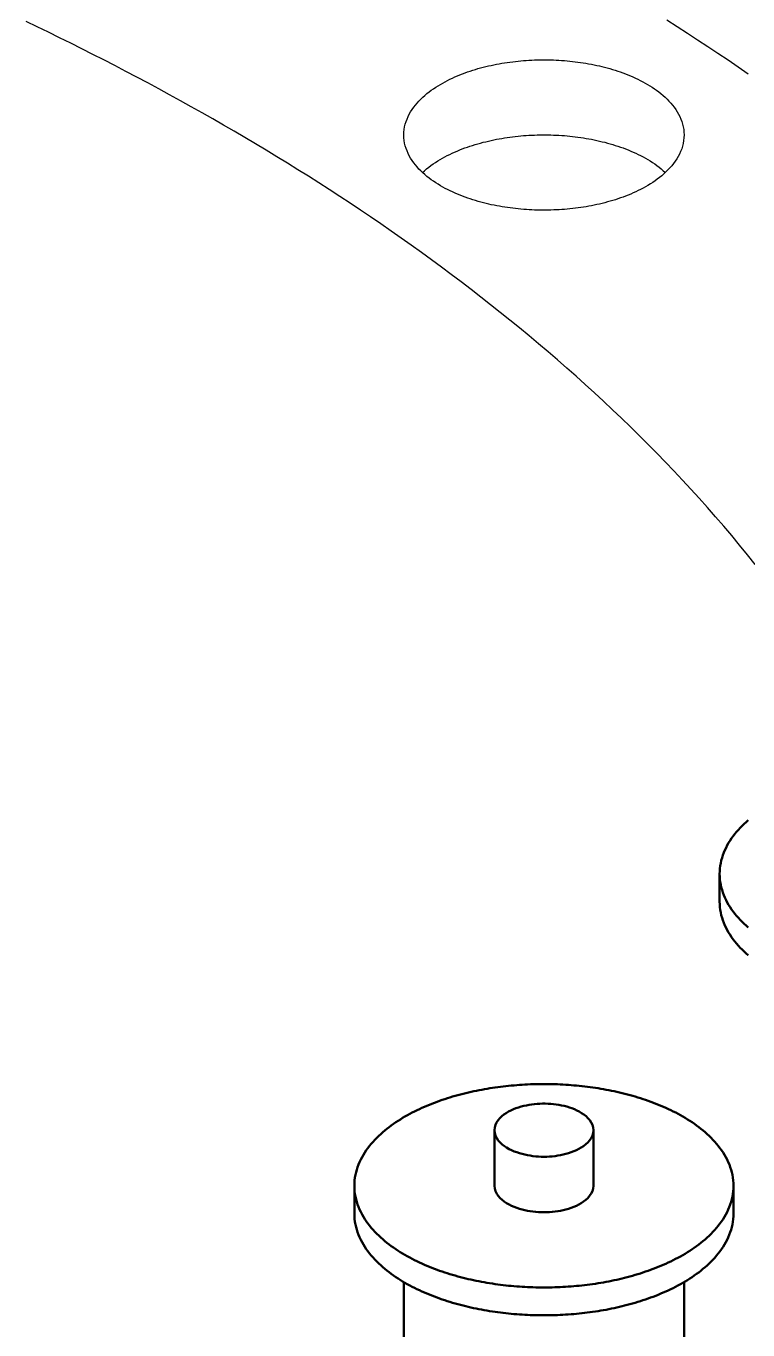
# Model space of a CAD drawing. Header units: millimetres. Extents: x 0 to 841, y 0 to 594.
# Drawn here: x 418.6 to 450.6, y 316.6 to 374.3 of the extents above; entities that cross this region are included whole.
import ezdxf

# ---------------------------------------------------------------- set-up
doc = ezdxf.new("R2010")
doc.units = ezdxf.units.MM
doc.layers.add('FINA', color=7, linetype='CONTINUOUS', lineweight=25)
doc.layers.add('VIS', color=7, linetype='CONTINUOUS', lineweight=50)

msp = doc.modelspace()

# ---------------------------------------------------------------- linework, layer by layer
at = {"layer": 'FINA'}
for points in [[(450.576, 372.221), (450.132, 372.526), (449.686, 372.829), (449.239, 373.129), (448.791, 373.428), (448.341, 373.724), (447.89, 374.018), (447.438, 374.311), (446.984, 374.601)], [(450.887, 350.513), (450.544, 350.941), (450.197, 351.366), (449.847, 351.787), (449.493, 352.205), (449.135, 352.62), (448.773, 353.032), (448.408, 353.441), (448.039, 353.847), (447.667, 354.249), (447.292, 354.649), (446.913, 355.045), (446.532, 355.438), (446.147, 355.829), (445.759, 356.216), (445.368, 356.6), (444.974, 356.981), (444.577, 357.359), (444.178, 357.734), (443.775, 358.107), (443.37, 358.476), (442.962, 358.842), (442.552, 359.206), (442.139, 359.566), (441.724, 359.924), (441.306, 360.279), (440.886, 360.631), (440.463, 360.98), (440.039, 361.326), (439.612, 361.67), (439.182, 362.011), (438.751, 362.349), (438.317, 362.684), (437.882, 363.017), (437.444, 363.347), (437.004, 363.674), (436.563, 363.999), (436.119, 364.321), (435.674, 364.64), (435.226, 364.957), (434.777, 365.271), (434.327, 365.583), (433.874, 365.892), (433.42, 366.198), (432.963, 366.502), (432.506, 366.804), (432.047, 367.103), (431.586, 367.4), (431.123, 367.694), (430.659, 367.986), (430.194, 368.275), (429.727, 368.562), (429.258, 368.847), (428.789, 369.129), (428.317, 369.409), (427.845, 369.687), (427.371, 369.962), (426.895, 370.235), (426.419, 370.506), (425.941, 370.774), (425.462, 371.041), (424.982, 371.305), (424.5, 371.566), (424.017, 371.826), (423.533, 372.083), (423.048, 372.339), (422.562, 372.592), (422.075, 372.843), (421.587, 373.091), (421.097, 373.338), (420.607, 373.583), (420.115, 373.825), (419.622, 374.066), (419.129, 374.304), (418.634, 374.54)], [(450.887, 350.513), (450.544, 350.941), (450.197, 351.366), (449.847, 351.787), (449.493, 352.205), (449.135, 352.62), (448.773, 353.032), (448.408, 353.441), (448.039, 353.847), (447.667, 354.249), (447.292, 354.649), (446.913, 355.045), (446.532, 355.438), (446.147, 355.829), (445.759, 356.216), (445.368, 356.6), (444.974, 356.981), (444.577, 357.359), (444.178, 357.734), (443.775, 358.107), (443.37, 358.476), (442.962, 358.842), (442.552, 359.206), (442.139, 359.566), (441.724, 359.924), (441.306, 360.279), (440.886, 360.631), (440.463, 360.98), (440.039, 361.326), (439.612, 361.67), (439.182, 362.011), (438.751, 362.349), (438.317, 362.684), (437.882, 363.017), (437.444, 363.347), (437.004, 363.674), (436.563, 363.999), (436.119, 364.321), (435.674, 364.64), (435.226, 364.957), (434.777, 365.271), (434.327, 365.583), (433.874, 365.892), (433.42, 366.198), (432.963, 366.502), (432.506, 366.804), (432.047, 367.103), (431.586, 367.4), (431.123, 367.694), (430.659, 367.986), (430.194, 368.275), (429.727, 368.562), (429.258, 368.847), (428.789, 369.129), (428.317, 369.409), (427.845, 369.687), (427.371, 369.962), (426.895, 370.235), (426.419, 370.506), (425.941, 370.774), (425.462, 371.041), (424.982, 371.305), (424.5, 371.566), (424.017, 371.826), (423.533, 372.083), (423.048, 372.339), (422.562, 372.592), (422.075, 372.843), (421.587, 373.091), (421.097, 373.338), (420.607, 373.583), (420.115, 373.825), (419.622, 374.066), (419.129, 374.304), (418.634, 374.54)], [(435.343, 369.522), (435.347, 369.642), (435.359, 369.762), (435.379, 369.881), (435.407, 369.998), (435.442, 370.113), (435.484, 370.226), (435.532, 370.337), (435.586, 370.444), (435.646, 370.549), (435.711, 370.651), (435.78, 370.749), (435.854, 370.844), (435.931, 370.937), (436.012, 371.026), (436.097, 371.112), (436.184, 371.195), (436.274, 371.275), (436.366, 371.353), (436.461, 371.428), (436.557, 371.5), (436.656, 371.569), (436.756, 371.636), (436.857, 371.701), (436.96, 371.763), (437.065, 371.823), (437.171, 371.881), (437.278, 371.937), (437.385, 371.99), (437.494, 372.042), (437.604, 372.092), (437.715, 372.139), (437.826, 372.185), (437.938, 372.229), (438.051, 372.272), (438.165, 372.312), (438.279, 372.351), (438.394, 372.388), (438.509, 372.424), (438.624, 372.458), (438.74, 372.49), (438.857, 372.521), (438.974, 372.55), (439.091, 372.578), (439.209, 372.605), (439.326, 372.63), (439.445, 372.653), (439.563, 372.675), (439.682, 372.696), (439.801, 372.715), (439.92, 372.733), (440.039, 372.75), (440.159, 372.765), (440.279, 372.78), (440.398, 372.792), (440.518, 372.804), (440.638, 372.814), (440.759, 372.823), (440.879, 372.83), (440.999, 372.837), (441.12, 372.842), (441.24, 372.845), (441.361, 372.848), (441.481, 372.849), (441.602, 372.849), (441.722, 372.848), (441.843, 372.845), (441.963, 372.842), (442.083, 372.837), (442.204, 372.83), (442.324, 372.823), (442.444, 372.814), (442.564, 372.804), (442.684, 372.792), (442.804, 372.78), (442.924, 372.765), (443.043, 372.75), (443.163, 372.733), (443.282, 372.715), (443.401, 372.696), (443.519, 372.675), (443.638, 372.653), (443.756, 372.63), (443.874, 372.605), (443.992, 372.578), (444.109, 372.55), (444.226, 372.521), (444.342, 372.49), (444.458, 372.458), (444.574, 372.424), (444.689, 372.388), (444.804, 372.351), (444.918, 372.312), (445.031, 372.272), (445.144, 372.229), (445.256, 372.185), (445.368, 372.139), (445.478, 372.092), (445.588, 372.042), (445.697, 371.99), (445.805, 371.937), (445.912, 371.881), (446.018, 371.823), (446.122, 371.763), (446.225, 371.701), (446.327, 371.636), (446.427, 371.569), (446.526, 371.5), (446.622, 371.428), (446.717, 371.353), (446.809, 371.275), (446.899, 371.195), (446.986, 371.112), (447.07, 371.026), (447.151, 370.937), (447.229, 370.844), (447.302, 370.749), (447.372, 370.651), (447.437, 370.549), (447.496, 370.444), (447.551, 370.337), (447.599, 370.226), (447.641, 370.113), (447.676, 369.998), (447.703, 369.881), (447.723, 369.762), (447.735, 369.642), (447.74, 369.522)], [(445.924, 367.168), (445.817, 367.112), (445.709, 367.058), (445.6, 367.007), (445.491, 366.957), (445.38, 366.909), (445.268, 366.863), (445.156, 366.818), (445.043, 366.776), (444.93, 366.735), (444.816, 366.696), (444.701, 366.659), (444.586, 366.623), (444.47, 366.589), (444.354, 366.556), (444.237, 366.525), (444.12, 366.495), (444.003, 366.467), (443.885, 366.441), (443.767, 366.416), (443.649, 366.392), (443.53, 366.37), (443.411, 366.349), (443.292, 366.329), (443.173, 366.311), (443.054, 366.294), (442.934, 366.279), (442.814, 366.265), (442.694, 366.252), (442.574, 366.24), (442.454, 366.23), (442.334, 366.221), (442.213, 366.213), (442.093, 366.207), (441.972, 366.202), (441.852, 366.198), (441.731, 366.195), (441.61, 366.194), (441.49, 366.194), (441.369, 366.195), (441.248, 366.197), (441.128, 366.201), (441.007, 366.206), (440.887, 366.212), (440.766, 366.22), (440.646, 366.229), (440.526, 366.239), (440.406, 366.25), (440.286, 366.263), (440.166, 366.277), (440.046, 366.292), (439.927, 366.309), (439.807, 366.327), (439.688, 366.346), (439.569, 366.367), (439.451, 366.389), (439.333, 366.412), (439.214, 366.437), (439.097, 366.463), (438.979, 366.491), (438.862, 366.521), (438.746, 366.551), (438.629, 366.584), (438.514, 366.618), (438.398, 366.653), (438.284, 366.69), (438.169, 366.729), (438.056, 366.77), (437.943, 366.812), (437.83, 366.856), (437.719, 366.902), (437.608, 366.95), (437.498, 366.999), (437.389, 367.051), (437.281, 367.104), (437.174, 367.16), (437.068, 367.218), (436.963, 367.278), (436.86, 367.34), (436.758, 367.405), (436.658, 367.472), (436.559, 367.542), (436.463, 367.614), (436.368, 367.689), (436.275, 367.766), (436.185, 367.846), (436.098, 367.93), (436.014, 368.016), (435.933, 368.105), (435.855, 368.197), (435.781, 368.293), (435.711, 368.391), (435.646, 368.493), (435.587, 368.598), (435.532, 368.706), (435.484, 368.816), (435.442, 368.929), (435.407, 369.045), (435.379, 369.162), (435.359, 369.281), (435.347, 369.401), (435.343, 369.522)], [(436.17, 367.86), (436.26, 367.941), (436.352, 368.02), (436.447, 368.095), (436.543, 368.168), (436.642, 368.238), (436.742, 368.305), (436.844, 368.371), (436.947, 368.433), (437.052, 368.494), (437.158, 368.552), (437.265, 368.608), (437.373, 368.662), (437.482, 368.714), (437.592, 368.764), (437.703, 368.813), (437.815, 368.859), (437.927, 368.903), (438.041, 368.946), (438.154, 368.987), (438.269, 369.026), (438.384, 369.063), (438.499, 369.099), (438.615, 369.133), (438.732, 369.166), (438.848, 369.197), (438.966, 369.226), (439.083, 369.254), (439.201, 369.281), (439.319, 369.306), (439.438, 369.33), (439.557, 369.352), (439.676, 369.373), (439.795, 369.393), (439.915, 369.411), (440.034, 369.427), (440.154, 369.443), (440.274, 369.457), (440.395, 369.47), (440.515, 369.481), (440.635, 369.492), (440.756, 369.5), (440.877, 369.508), (440.997, 369.514), (441.118, 369.52), (441.239, 369.523), (441.36, 369.526), (441.481, 369.527), (441.602, 369.527), (441.723, 369.526), (441.844, 369.523), (441.964, 369.52), (442.085, 369.514), (442.206, 369.508), (442.327, 369.5), (442.447, 369.492), (442.568, 369.481), (442.688, 369.47), (442.808, 369.457), (442.928, 369.443), (443.048, 369.427), (443.168, 369.411), (443.287, 369.393), (443.407, 369.373), (443.526, 369.352), (443.645, 369.33), (443.763, 369.306), (443.881, 369.281), (443.999, 369.254), (444.117, 369.226), (444.234, 369.197), (444.351, 369.166), (444.467, 369.133), (444.583, 369.099), (444.699, 369.063), (444.814, 369.026), (444.928, 368.987), (445.042, 368.946), (445.155, 368.903), (445.268, 368.859), (445.379, 368.813), (445.49, 368.764), (445.6, 368.714), (445.709, 368.662), (445.818, 368.608), (445.925, 368.552), (446.031, 368.494), (446.135, 368.433), (446.239, 368.371), (446.34, 368.305), (446.441, 368.238), (446.539, 368.168), (446.636, 368.095), (446.73, 368.02), (446.822, 367.941), (446.912, 367.86)], [(447.74, 369.522), (447.735, 369.397), (447.722, 369.273), (447.701, 369.15), (447.671, 369.029), (447.634, 368.91), (447.589, 368.793), (447.538, 368.679), (447.48, 368.569), (447.417, 368.461), (447.348, 368.357), (447.274, 368.257), (447.196, 368.159), (447.114, 368.065), (447.029, 367.974), (446.94, 367.887), (446.848, 367.802), (446.754, 367.721), (446.657, 367.642), (446.557, 367.567), (446.456, 367.494), (446.353, 367.424), (446.248, 367.356), (446.141, 367.291), (446.033, 367.229), (445.924, 367.168)], [(450.571, 339.188), (450.481, 339.108), (450.393, 339.026), (450.307, 338.942), (450.223, 338.856), (450.142, 338.767), (450.063, 338.676), (449.986, 338.583), (449.913, 338.488), (449.843, 338.39), (449.776, 338.29), (449.712, 338.188), (449.653, 338.083), (449.597, 337.976), (449.546, 337.868), (449.499, 337.757), (449.457, 337.644), (449.42, 337.529), (449.388, 337.413), (449.362, 337.296), (449.341, 337.177), (449.326, 337.058), (449.317, 336.938), (449.314, 336.817)], [(449.314, 336.817), (449.317, 336.697), (449.326, 336.577), (449.341, 336.458), (449.362, 336.339), (449.388, 336.222), (449.42, 336.106), (449.457, 335.991), (449.499, 335.878), (449.545, 335.767), (449.597, 335.659), (449.652, 335.552), (449.712, 335.447), (449.775, 335.345), (449.842, 335.245), (449.912, 335.147), (449.986, 335.052), (450.062, 334.959), (450.141, 334.868), (450.222, 334.779), (450.306, 334.693), (450.392, 334.609), (450.48, 334.527), (450.57, 334.447)], [(449.314, 336.817), (449.314, 335.587)], [(449.314, 335.587), (449.317, 335.467), (449.326, 335.347), (449.341, 335.227), (449.362, 335.109), (449.388, 334.991), (449.42, 334.875), (449.457, 334.761), (449.499, 334.648), (449.545, 334.537), (449.597, 334.428), (449.652, 334.321), (449.712, 334.217), (449.775, 334.115), (449.842, 334.015), (449.912, 333.917), (449.986, 333.822), (450.062, 333.728), (450.141, 333.638), (450.222, 333.549), (450.306, 333.463), (450.392, 333.379), (450.48, 333.297), (450.57, 333.217)], [(449.927, 323.01), (449.924, 323.131), (449.915, 323.251), (449.9, 323.37), (449.88, 323.489), (449.853, 323.606), (449.822, 323.722), (449.785, 323.837), (449.743, 323.95), (449.696, 324.06), (449.644, 324.169), (449.589, 324.276), (449.529, 324.381), (449.466, 324.483), (449.399, 324.583), (449.329, 324.681), (449.255, 324.776), (449.179, 324.869), (449.1, 324.96), (449.018, 325.049), (448.934, 325.135), (448.848, 325.219), (448.76, 325.301), (448.67, 325.381), (448.578, 325.459), (448.485, 325.535), (448.39, 325.609), (448.293, 325.68), (448.195, 325.75), (448.096, 325.819), (447.995, 325.885), (447.894, 325.949), (447.791, 326.012), (447.687, 326.073), (447.583, 326.133), (447.477, 326.191), (447.371, 326.247), (447.263, 326.302), (447.155, 326.355), (447.047, 326.406), (446.937, 326.457), (446.827, 326.505), (446.717, 326.553), (446.605, 326.599), (446.493, 326.644), (446.381, 326.687), (446.268, 326.729), (446.155, 326.77), (446.041, 326.809), (445.927, 326.848), (445.813, 326.885), (445.698, 326.921), (445.583, 326.955), (445.467, 326.989), (445.351, 327.021), (445.235, 327.052), (445.118, 327.082), (445.001, 327.111), (444.884, 327.139), (444.767, 327.166), (444.649, 327.192), (444.531, 327.217), (444.413, 327.24), (444.295, 327.263), (444.177, 327.284), (444.058, 327.305), (443.939, 327.325), (443.82, 327.343), (443.701, 327.361), (443.582, 327.377), (443.463, 327.393), (443.343, 327.407), (443.223, 327.421), (443.104, 327.434), (442.984, 327.445), (442.864, 327.456), (442.744, 327.466), (442.624, 327.475), (442.504, 327.483), (442.384, 327.49), (442.263, 327.496), (442.143, 327.501), (442.023, 327.505), (441.902, 327.508), (441.782, 327.511), (441.662, 327.512), (441.541, 327.512), (441.421, 327.512), (441.301, 327.511), (441.18, 327.508), (441.06, 327.505), (440.94, 327.501), (440.819, 327.496), (440.699, 327.49), (440.579, 327.483), (440.459, 327.475), (440.339, 327.466), (440.219, 327.456), (440.099, 327.445), (439.979, 327.434), (439.859, 327.421), (439.74, 327.407), (439.62, 327.393), (439.501, 327.377), (439.381, 327.361), (439.262, 327.343), (439.143, 327.325), (439.025, 327.305), (438.906, 327.284), (438.788, 327.263), (438.669, 327.24), (438.551, 327.217), (438.433, 327.192), (438.316, 327.166), (438.198, 327.139), (438.081, 327.111), (437.965, 327.082), (437.848, 327.052), (437.732, 327.021), (437.616, 326.989), (437.5, 326.955), (437.385, 326.921), (437.27, 326.885), (437.155, 326.848), (437.041, 326.809), (436.927, 326.77), (436.814, 326.729), (436.701, 326.687), (436.589, 326.644), (436.477, 326.599), (436.366, 326.553), (436.255, 326.505), (436.145, 326.457), (436.036, 326.406), (435.927, 326.355), (435.819, 326.302), (435.712, 326.247), (435.606, 326.191), (435.5, 326.133), (435.395, 326.073), (435.292, 326.012), (435.189, 325.949), (435.087, 325.885), (434.987, 325.819), (434.887, 325.75), (434.79, 325.68), (434.693, 325.609), (434.598, 325.535), (434.504, 325.459), (434.412, 325.381), (434.322, 325.301), (434.234, 325.219), (434.148, 325.135), (434.064, 325.049), (433.983, 324.96), (433.904, 324.869), (433.827, 324.776), (433.754, 324.681), (433.684, 324.583), (433.617, 324.483), (433.553, 324.381), (433.494, 324.276), (433.438, 324.169), (433.387, 324.06), (433.34, 323.95), (433.298, 323.837), (433.261, 323.722), (433.229, 323.606), (433.203, 323.489), (433.182, 323.37), (433.167, 323.251), (433.158, 323.131), (433.155, 323.01)], [(443.729, 325.471), (443.718, 325.59), (443.685, 325.706), (443.634, 325.814), (443.567, 325.914), (443.489, 326.005), (443.403, 326.088), (443.309, 326.163), (443.21, 326.231), (443.106, 326.292), (443, 326.346), (442.89, 326.396), (442.778, 326.44), (442.665, 326.479), (442.55, 326.513), (442.434, 326.543), (442.317, 326.569), (442.199, 326.591), (442.08, 326.609), (441.961, 326.624), (441.841, 326.634), (441.721, 326.641), (441.601, 326.645), (441.481, 326.645), (441.361, 326.641), (441.241, 326.634), (441.122, 326.624), (441.003, 326.609), (440.884, 326.591), (440.766, 326.569), (440.649, 326.543), (440.533, 326.513), (440.418, 326.479), (440.304, 326.44), (440.193, 326.396), (440.083, 326.346), (439.976, 326.292), (439.873, 326.231), (439.774, 326.163), (439.68, 326.088), (439.593, 326.005), (439.515, 325.914), (439.449, 325.814), (439.398, 325.706), (439.365, 325.59), (439.354, 325.471)], [(439.354, 325.471), (439.366, 325.349), (439.4, 325.231), (439.453, 325.121), (439.522, 325.019), (439.603, 324.926), (439.693, 324.843), (439.79, 324.767), (439.892, 324.699), (439.999, 324.638), (440.109, 324.583), (440.221, 324.534), (440.336, 324.491), (440.453, 324.452), (440.571, 324.418), (440.69, 324.389), (440.811, 324.364), (440.932, 324.343), (441.053, 324.326), (441.176, 324.313), (441.298, 324.304), (441.421, 324.298), (441.544, 324.296), (441.667, 324.298), (441.789, 324.304), (441.912, 324.313), (442.034, 324.327), (442.156, 324.344), (442.277, 324.365), (442.397, 324.39), (442.516, 324.42), (442.634, 324.454), (442.751, 324.492), (442.866, 324.536), (442.978, 324.585), (443.088, 324.64)], [(439.354, 325.471), (439.354, 323.01)], [(443.088, 324.64), (443.194, 324.702), (443.296, 324.769), (443.392, 324.845), (443.481, 324.928), (443.562, 325.021), (443.63, 325.122), (443.683, 325.232), (443.717, 325.349), (443.729, 325.471)], [(443.729, 325.471), (443.729, 323.01)], [(433.155, 323.01), (433.158, 322.89), (433.167, 322.77), (433.182, 322.65), (433.203, 322.532), (433.229, 322.415), (433.261, 322.298), (433.298, 322.184), (433.34, 322.071), (433.387, 321.96), (433.438, 321.851), (433.494, 321.745), (433.553, 321.64), (433.616, 321.538), (433.683, 321.438), (433.754, 321.34), (433.827, 321.245), (433.903, 321.152), (433.982, 321.061), (434.064, 320.972), (434.147, 320.886), (434.233, 320.802), (434.322, 320.72), (434.412, 320.64), (434.503, 320.562), (434.597, 320.486), (434.692, 320.413), (434.788, 320.341), (434.886, 320.271), (434.986, 320.203), (435.086, 320.136), (435.188, 320.072), (435.29, 320.009), (435.394, 319.948), (435.498, 319.888), (435.604, 319.831), (435.71, 319.774), (435.818, 319.72), (435.926, 319.666), (436.034, 319.615), (436.144, 319.565), (436.254, 319.516), (436.364, 319.468), (436.475, 319.422), (436.587, 319.378), (436.699, 319.334), (436.812, 319.292), (436.925, 319.251), (437.039, 319.212), (437.153, 319.174), (437.267, 319.136), (437.382, 319.101), (437.498, 319.066), (437.613, 319.032), (437.729, 319), (437.845, 318.969), (437.962, 318.939), (438.079, 318.91), (438.196, 318.882), (438.313, 318.855), (438.43, 318.829), (438.548, 318.804), (438.666, 318.781), (438.784, 318.758), (438.903, 318.737), (439.021, 318.716), (439.14, 318.696), (439.259, 318.678), (439.378, 318.66), (439.497, 318.644), (439.617, 318.628), (439.736, 318.613), (439.856, 318.6), (439.975, 318.587), (440.095, 318.575), (440.215, 318.565), (440.335, 318.555), (440.455, 318.546), (440.575, 318.538), (440.695, 318.531), (440.815, 318.525), (440.935, 318.52), (441.056, 318.515), (441.176, 318.512), (441.296, 318.51), (441.417, 318.508), (441.537, 318.508), (441.657, 318.508), (441.778, 318.51), (441.898, 318.512), (442.018, 318.515), (442.139, 318.519), (442.259, 318.524), (442.379, 318.53), (442.499, 318.537), (442.619, 318.545), (442.739, 318.554), (442.859, 318.564), (442.979, 318.575), (443.099, 318.586), (443.218, 318.599), (443.338, 318.612), (443.457, 318.627), (443.577, 318.643), (443.696, 318.659), (443.815, 318.677), (443.934, 318.695), (444.053, 318.715), (444.171, 318.735), (444.29, 318.757), (444.408, 318.779), (444.526, 318.803), (444.644, 318.827), (444.761, 318.853), (444.879, 318.88), (444.996, 318.908), (445.112, 318.937), (445.229, 318.967), (445.345, 318.998), (445.461, 319.03), (445.577, 319.063), (445.692, 319.098), (445.807, 319.134), (445.921, 319.171), (446.036, 319.209), (446.149, 319.248), (446.262, 319.289), (446.375, 319.331), (446.488, 319.374), (446.599, 319.419), (446.711, 319.465), (446.821, 319.512), (446.931, 319.561), (447.041, 319.611), (447.149, 319.663), (447.257, 319.716), (447.365, 319.77), (447.471, 319.827)], [(433.155, 323.01), (433.155, 321.78)], [(439.354, 323.01), (439.366, 322.888), (439.4, 322.77), (439.453, 322.66), (439.522, 322.558), (439.603, 322.466), (439.693, 322.382), (439.79, 322.306), (439.892, 322.238), (439.999, 322.177), (440.109, 322.123), (440.221, 322.074), (440.336, 322.03), (440.453, 321.991), (440.571, 321.957), (440.69, 321.928), (440.811, 321.903), (440.932, 321.882), (441.053, 321.865), (441.176, 321.852), (441.298, 321.843), (441.421, 321.837), (441.544, 321.836), (441.667, 321.838), (441.789, 321.843), (441.912, 321.853), (442.034, 321.866), (442.156, 321.883), (442.277, 321.904), (442.397, 321.929), (442.516, 321.959), (442.634, 321.993), (442.751, 322.032), (442.866, 322.075), (442.978, 322.125), (443.088, 322.18)], [(443.088, 322.18), (443.194, 322.241), (443.296, 322.309), (443.392, 322.384), (443.481, 322.468), (443.562, 322.56), (443.63, 322.661), (443.683, 322.771), (443.717, 322.889), (443.729, 323.01)], [(447.471, 319.827), (447.577, 319.884), (447.682, 319.944), (447.786, 320.005), (447.889, 320.068), (447.99, 320.132), (448.091, 320.199), (448.191, 320.267), (448.289, 320.337), (448.386, 320.409), (448.481, 320.483), (448.575, 320.558), (448.667, 320.636), (448.757, 320.716), (448.845, 320.798), (448.932, 320.882), (449.016, 320.969), (449.097, 321.058), (449.177, 321.148), (449.253, 321.242), (449.327, 321.337), (449.397, 321.435), (449.464, 321.535), (449.528, 321.638), (449.588, 321.742), (449.644, 321.849), (449.695, 321.958), (449.742, 322.069), (449.784, 322.182), (449.821, 322.297), (449.853, 322.413), (449.88, 322.531), (449.9, 322.65), (449.915, 322.769), (449.924, 322.89), (449.927, 323.01)], [(449.927, 323.01), (449.927, 321.78)], [(433.155, 321.78), (433.158, 321.66), (433.167, 321.54), (433.182, 321.42), (433.203, 321.302), (433.229, 321.184), (433.261, 321.068), (433.298, 320.954), (433.34, 320.841), (433.387, 320.73), (433.438, 320.621), (433.494, 320.514), (433.553, 320.41), (433.616, 320.308), (433.683, 320.208), (433.754, 320.11), (433.827, 320.014), (433.903, 319.921), (433.982, 319.83), (434.064, 319.742), (434.147, 319.656), (434.233, 319.571), (434.322, 319.489), (434.412, 319.41), (434.503, 319.332), (434.597, 319.256), (434.692, 319.182), (434.788, 319.11), (434.886, 319.04), (434.986, 318.972), (435.086, 318.906), (435.188, 318.841), (435.29, 318.779), (435.394, 318.718), (435.498, 318.658), (435.604, 318.6), (435.71, 318.544), (435.818, 318.489), (435.926, 318.436), (436.034, 318.384), (436.144, 318.334), (436.254, 318.285), (436.364, 318.238), (436.475, 318.192), (436.587, 318.147), (436.699, 318.104), (436.812, 318.062), (436.925, 318.021), (437.039, 317.981), (437.153, 317.943), (437.267, 317.906), (437.382, 317.87), (437.498, 317.836), (437.613, 317.802), (437.729, 317.77), (437.845, 317.738), (437.962, 317.708), (438.079, 317.679), (438.196, 317.651), (438.313, 317.624), (438.43, 317.599), (438.548, 317.574), (438.666, 317.55), (438.784, 317.528), (438.903, 317.506), (439.021, 317.486), (439.14, 317.466), (439.259, 317.447), (439.378, 317.43), (439.497, 317.413), (439.617, 317.398), (439.736, 317.383), (439.856, 317.369), (439.975, 317.357), (440.095, 317.345), (440.215, 317.334), (440.335, 317.324), (440.455, 317.315), (440.575, 317.307), (440.695, 317.3), (440.815, 317.294), (440.935, 317.289), (441.056, 317.285), (441.176, 317.282), (441.296, 317.279), (441.417, 317.278), (441.537, 317.277), (441.657, 317.278), (441.778, 317.279), (441.898, 317.282), (442.018, 317.285), (442.139, 317.289), (442.259, 317.294), (442.379, 317.3), (442.499, 317.307), (442.619, 317.315), (442.739, 317.324), (442.859, 317.333), (442.979, 317.344), (443.099, 317.356), (443.218, 317.368), (443.338, 317.382), (443.457, 317.397), (443.577, 317.412), (443.696, 317.429), (443.815, 317.446), (443.934, 317.465), (444.053, 317.484), (444.171, 317.505), (444.29, 317.526), (444.408, 317.549), (444.526, 317.572), (444.644, 317.597), (444.761, 317.623), (444.879, 317.649), (444.996, 317.677), (445.112, 317.706), (445.229, 317.736), (445.345, 317.767), (445.461, 317.8), (445.577, 317.833), (445.692, 317.868), (445.807, 317.903), (445.921, 317.94), (446.036, 317.979), (446.149, 318.018), (446.262, 318.059), (446.375, 318.101), (446.488, 318.144), (446.599, 318.189), (446.711, 318.235), (446.821, 318.282), (446.931, 318.331), (447.041, 318.381), (447.149, 318.432), (447.257, 318.485), (447.365, 318.54), (447.471, 318.596)], [(447.471, 318.596), (447.577, 318.654), (447.682, 318.713), (447.786, 318.775), (447.889, 318.837), (447.99, 318.902), (448.091, 318.968), (448.191, 319.036), (448.289, 319.106), (448.386, 319.178), (448.481, 319.252), (448.575, 319.328), (448.667, 319.406), (448.757, 319.486), (448.845, 319.568), (448.932, 319.652), (449.016, 319.739), (449.097, 319.827), (449.177, 319.918), (449.253, 320.011), (449.327, 320.107), (449.397, 320.205), (449.464, 320.305), (449.528, 320.407), (449.588, 320.512), (449.644, 320.619), (449.695, 320.728), (449.742, 320.839), (449.784, 320.952), (449.821, 321.067), (449.853, 321.183), (449.88, 321.301), (449.9, 321.419), (449.915, 321.539), (449.924, 321.659), (449.927, 321.78)], [(435.343, 318.747), (435.343, 296.188)], [(447.74, 318.747), (447.74, 296.188)]]:
    msp.add_lwpolyline(points, dxfattribs=at)
at = {"layer": 'VIS'}
for points in [[(450.571, 339.188), (450.481, 339.108), (450.393, 339.026), (450.307, 338.942), (450.223, 338.856), (450.142, 338.767), (450.063, 338.676), (449.986, 338.583), (449.913, 338.488), (449.843, 338.39), (449.776, 338.29), (449.712, 338.188), (449.653, 338.083), (449.597, 337.976), (449.546, 337.868), (449.499, 337.757), (449.457, 337.644), (449.42, 337.529), (449.388, 337.413), (449.362, 337.296), (449.341, 337.177), (449.326, 337.058), (449.317, 336.938), (449.314, 336.817)], [(449.314, 336.817), (449.317, 336.697), (449.326, 336.577), (449.341, 336.458), (449.362, 336.339), (449.388, 336.222), (449.42, 336.106), (449.457, 335.991), (449.499, 335.878), (449.545, 335.767), (449.597, 335.659), (449.652, 335.552), (449.712, 335.447), (449.775, 335.345), (449.842, 335.245), (449.912, 335.147), (449.986, 335.052), (450.062, 334.959), (450.141, 334.868), (450.222, 334.779), (450.306, 334.693), (450.392, 334.609), (450.48, 334.527), (450.57, 334.447)], [(449.314, 336.817), (449.314, 335.587)], [(449.314, 335.587), (449.317, 335.467), (449.326, 335.347), (449.341, 335.227), (449.362, 335.109), (449.388, 334.991), (449.42, 334.875), (449.457, 334.761), (449.499, 334.648), (449.545, 334.537), (449.597, 334.428), (449.652, 334.321), (449.712, 334.217), (449.775, 334.115), (449.842, 334.015), (449.912, 333.917), (449.986, 333.822), (450.062, 333.728), (450.141, 333.638), (450.222, 333.549), (450.306, 333.463), (450.392, 333.379), (450.48, 333.297), (450.57, 333.217)], [(449.927, 323.01), (449.924, 323.131), (449.915, 323.251), (449.9, 323.37), (449.88, 323.489), (449.853, 323.606), (449.822, 323.722), (449.785, 323.837), (449.743, 323.95), (449.696, 324.06), (449.644, 324.169), (449.589, 324.276), (449.529, 324.381), (449.466, 324.483), (449.399, 324.583), (449.329, 324.681), (449.255, 324.776), (449.179, 324.869), (449.1, 324.96), (449.018, 325.049), (448.934, 325.135), (448.848, 325.219), (448.76, 325.301), (448.67, 325.381), (448.578, 325.459), (448.485, 325.535), (448.39, 325.609), (448.293, 325.68), (448.195, 325.75), (448.096, 325.819), (447.995, 325.885), (447.894, 325.949), (447.791, 326.012), (447.687, 326.073), (447.583, 326.133), (447.477, 326.191), (447.371, 326.247), (447.263, 326.302), (447.155, 326.355), (447.047, 326.406), (446.937, 326.457), (446.827, 326.505), (446.717, 326.553), (446.605, 326.599), (446.493, 326.644), (446.381, 326.687), (446.268, 326.729), (446.155, 326.77), (446.041, 326.809), (445.927, 326.848), (445.813, 326.885), (445.698, 326.921), (445.583, 326.955), (445.467, 326.989), (445.351, 327.021), (445.235, 327.052), (445.118, 327.082), (445.001, 327.111), (444.884, 327.139), (444.767, 327.166), (444.649, 327.192), (444.531, 327.217), (444.413, 327.24), (444.295, 327.263), (444.177, 327.284), (444.058, 327.305), (443.939, 327.325), (443.82, 327.343), (443.701, 327.361), (443.582, 327.377), (443.463, 327.393), (443.343, 327.407), (443.223, 327.421), (443.104, 327.434), (442.984, 327.445), (442.864, 327.456), (442.744, 327.466), (442.624, 327.475), (442.504, 327.483), (442.384, 327.49), (442.263, 327.496), (442.143, 327.501), (442.023, 327.505), (441.902, 327.508), (441.782, 327.511), (441.662, 327.512), (441.541, 327.512), (441.421, 327.512), (441.301, 327.511), (441.18, 327.508), (441.06, 327.505), (440.94, 327.501), (440.819, 327.496), (440.699, 327.49), (440.579, 327.483), (440.459, 327.475), (440.339, 327.466), (440.219, 327.456), (440.099, 327.445), (439.979, 327.434), (439.859, 327.421), (439.74, 327.407), (439.62, 327.393), (439.501, 327.377), (439.381, 327.361), (439.262, 327.343), (439.143, 327.325), (439.025, 327.305), (438.906, 327.284), (438.788, 327.263), (438.669, 327.24), (438.551, 327.217), (438.433, 327.192), (438.316, 327.166), (438.198, 327.139), (438.081, 327.111), (437.965, 327.082), (437.848, 327.052), (437.732, 327.021), (437.616, 326.989), (437.5, 326.955), (437.385, 326.921), (437.27, 326.885), (437.155, 326.848), (437.041, 326.809), (436.927, 326.77), (436.814, 326.729), (436.701, 326.687), (436.589, 326.644), (436.477, 326.599), (436.366, 326.553), (436.255, 326.505), (436.145, 326.457), (436.036, 326.406), (435.927, 326.355), (435.819, 326.302), (435.712, 326.247), (435.606, 326.191), (435.5, 326.133), (435.395, 326.073), (435.292, 326.012), (435.189, 325.949), (435.087, 325.885), (434.987, 325.819), (434.887, 325.75), (434.79, 325.68), (434.693, 325.609), (434.598, 325.535), (434.504, 325.459), (434.412, 325.381), (434.322, 325.301), (434.234, 325.219), (434.148, 325.135), (434.064, 325.049), (433.983, 324.96), (433.904, 324.869), (433.827, 324.776), (433.754, 324.681), (433.684, 324.583), (433.617, 324.483), (433.553, 324.381), (433.494, 324.276), (433.438, 324.169), (433.387, 324.06), (433.34, 323.95), (433.298, 323.837), (433.261, 323.722), (433.229, 323.606), (433.203, 323.489), (433.182, 323.37), (433.167, 323.251), (433.158, 323.131), (433.155, 323.01)], [(443.729, 325.471), (443.718, 325.59), (443.685, 325.706), (443.634, 325.814), (443.567, 325.914), (443.489, 326.005), (443.403, 326.088), (443.309, 326.163), (443.21, 326.231), (443.106, 326.292), (443, 326.346), (442.89, 326.396), (442.778, 326.44), (442.665, 326.479), (442.55, 326.513), (442.434, 326.543), (442.317, 326.569), (442.199, 326.591), (442.08, 326.609), (441.961, 326.624), (441.841, 326.634), (441.721, 326.641), (441.601, 326.645), (441.481, 326.645), (441.361, 326.641), (441.241, 326.634), (441.122, 326.624), (441.003, 326.609), (440.884, 326.591), (440.766, 326.569), (440.649, 326.543), (440.533, 326.513), (440.418, 326.479), (440.304, 326.44), (440.193, 326.396), (440.083, 326.346), (439.976, 326.292), (439.873, 326.231), (439.774, 326.163), (439.68, 326.088), (439.593, 326.005), (439.515, 325.914), (439.449, 325.814), (439.398, 325.706), (439.365, 325.59), (439.354, 325.471)], [(439.354, 325.471), (439.366, 325.349), (439.4, 325.231), (439.453, 325.121), (439.522, 325.019), (439.603, 324.926), (439.693, 324.843), (439.79, 324.767), (439.892, 324.699), (439.999, 324.638), (440.109, 324.583), (440.221, 324.534), (440.336, 324.491), (440.453, 324.452), (440.571, 324.418), (440.69, 324.389), (440.811, 324.364), (440.932, 324.343), (441.053, 324.326), (441.176, 324.313), (441.298, 324.304), (441.421, 324.298), (441.544, 324.296), (441.667, 324.298), (441.789, 324.304), (441.912, 324.313), (442.034, 324.327), (442.156, 324.344), (442.277, 324.365), (442.397, 324.39), (442.516, 324.42), (442.634, 324.454), (442.751, 324.492), (442.866, 324.536), (442.978, 324.585), (443.088, 324.64)], [(439.354, 325.471), (439.354, 323.01)], [(443.088, 324.64), (443.194, 324.702), (443.296, 324.769), (443.392, 324.845), (443.481, 324.928), (443.562, 325.021), (443.63, 325.122), (443.683, 325.232), (443.717, 325.349), (443.729, 325.471)], [(443.729, 325.471), (443.729, 323.01)], [(433.155, 323.01), (433.158, 322.89), (433.167, 322.77), (433.182, 322.65), (433.203, 322.532), (433.229, 322.415), (433.261, 322.298), (433.298, 322.184), (433.34, 322.071), (433.387, 321.96), (433.438, 321.851), (433.494, 321.745), (433.553, 321.64), (433.616, 321.538), (433.683, 321.438), (433.754, 321.34), (433.827, 321.245), (433.903, 321.152), (433.982, 321.061), (434.064, 320.972), (434.147, 320.886), (434.233, 320.802), (434.322, 320.72), (434.412, 320.64), (434.503, 320.562), (434.597, 320.486), (434.692, 320.413), (434.788, 320.341), (434.886, 320.271), (434.986, 320.203), (435.086, 320.136), (435.188, 320.072), (435.29, 320.009), (435.394, 319.948), (435.498, 319.888), (435.604, 319.831), (435.71, 319.774), (435.818, 319.72), (435.926, 319.666), (436.034, 319.615), (436.144, 319.565), (436.254, 319.516), (436.364, 319.468), (436.475, 319.422), (436.587, 319.378), (436.699, 319.334), (436.812, 319.292), (436.925, 319.251), (437.039, 319.212), (437.153, 319.174), (437.267, 319.136), (437.382, 319.101), (437.498, 319.066), (437.613, 319.032), (437.729, 319), (437.845, 318.969), (437.962, 318.939), (438.079, 318.91), (438.196, 318.882), (438.313, 318.855), (438.43, 318.829), (438.548, 318.804), (438.666, 318.781), (438.784, 318.758), (438.903, 318.737), (439.021, 318.716), (439.14, 318.696), (439.259, 318.678), (439.378, 318.66), (439.497, 318.644), (439.617, 318.628), (439.736, 318.613), (439.856, 318.6), (439.975, 318.587), (440.095, 318.575), (440.215, 318.565), (440.335, 318.555), (440.455, 318.546), (440.575, 318.538), (440.695, 318.531), (440.815, 318.525), (440.935, 318.52), (441.056, 318.515), (441.176, 318.512), (441.296, 318.51), (441.417, 318.508), (441.537, 318.508), (441.657, 318.508), (441.778, 318.51), (441.898, 318.512), (442.018, 318.515), (442.139, 318.519), (442.259, 318.524), (442.379, 318.53), (442.499, 318.537), (442.619, 318.545), (442.739, 318.554), (442.859, 318.564), (442.979, 318.575), (443.099, 318.586), (443.218, 318.599), (443.338, 318.612), (443.457, 318.627), (443.577, 318.643), (443.696, 318.659), (443.815, 318.677), (443.934, 318.695), (444.053, 318.715), (444.171, 318.735), (444.29, 318.757), (444.408, 318.779), (444.526, 318.803), (444.644, 318.827), (444.761, 318.853), (444.879, 318.88), (444.996, 318.908), (445.112, 318.937), (445.229, 318.967), (445.345, 318.998), (445.461, 319.03), (445.577, 319.063), (445.692, 319.098), (445.807, 319.134), (445.921, 319.171), (446.036, 319.209), (446.149, 319.248), (446.262, 319.289), (446.375, 319.331), (446.488, 319.374), (446.599, 319.419), (446.711, 319.465), (446.821, 319.512), (446.931, 319.561), (447.041, 319.611), (447.149, 319.663), (447.257, 319.716), (447.365, 319.77), (447.471, 319.827)], [(433.155, 323.01), (433.155, 321.78)], [(439.354, 323.01), (439.366, 322.888), (439.4, 322.77), (439.453, 322.66), (439.522, 322.558), (439.603, 322.466), (439.693, 322.382), (439.79, 322.306), (439.892, 322.238), (439.999, 322.177), (440.109, 322.123), (440.221, 322.074), (440.336, 322.03), (440.453, 321.991), (440.571, 321.957), (440.69, 321.928), (440.811, 321.903), (440.932, 321.882), (441.053, 321.865), (441.176, 321.852), (441.298, 321.843), (441.421, 321.837), (441.544, 321.836), (441.667, 321.838), (441.789, 321.843), (441.912, 321.853), (442.034, 321.866), (442.156, 321.883), (442.277, 321.904), (442.397, 321.929), (442.516, 321.959), (442.634, 321.993), (442.751, 322.032), (442.866, 322.075), (442.978, 322.125), (443.088, 322.18)], [(443.088, 322.18), (443.194, 322.241), (443.296, 322.309), (443.392, 322.384), (443.481, 322.468), (443.562, 322.56), (443.63, 322.661), (443.683, 322.771), (443.717, 322.889), (443.729, 323.01)], [(447.471, 319.827), (447.577, 319.884), (447.682, 319.944), (447.786, 320.005), (447.889, 320.068), (447.99, 320.132), (448.091, 320.199), (448.191, 320.267), (448.289, 320.337), (448.386, 320.409), (448.481, 320.483), (448.575, 320.558), (448.667, 320.636), (448.757, 320.716), (448.845, 320.798), (448.932, 320.882), (449.016, 320.969), (449.097, 321.058), (449.177, 321.148), (449.253, 321.242), (449.327, 321.337), (449.397, 321.435), (449.464, 321.535), (449.528, 321.638), (449.588, 321.742), (449.644, 321.849), (449.695, 321.958), (449.742, 322.069), (449.784, 322.182), (449.821, 322.297), (449.853, 322.413), (449.88, 322.531), (449.9, 322.65), (449.915, 322.769), (449.924, 322.89), (449.927, 323.01)], [(449.927, 323.01), (449.927, 321.78)], [(433.155, 321.78), (433.158, 321.66), (433.167, 321.54), (433.182, 321.42), (433.203, 321.302), (433.229, 321.184), (433.261, 321.068), (433.298, 320.954), (433.34, 320.841), (433.387, 320.73), (433.438, 320.621), (433.494, 320.514), (433.553, 320.41), (433.616, 320.308), (433.683, 320.208), (433.754, 320.11), (433.827, 320.014), (433.903, 319.921), (433.982, 319.83), (434.064, 319.742), (434.147, 319.656), (434.233, 319.571), (434.322, 319.489), (434.412, 319.41), (434.503, 319.332), (434.597, 319.256), (434.692, 319.182), (434.788, 319.11), (434.886, 319.04), (434.986, 318.972), (435.086, 318.906), (435.188, 318.841), (435.29, 318.779), (435.394, 318.718), (435.498, 318.658), (435.604, 318.6), (435.71, 318.544), (435.818, 318.489), (435.926, 318.436), (436.034, 318.384), (436.144, 318.334), (436.254, 318.285), (436.364, 318.238), (436.475, 318.192), (436.587, 318.147), (436.699, 318.104), (436.812, 318.062), (436.925, 318.021), (437.039, 317.981), (437.153, 317.943), (437.267, 317.906), (437.382, 317.87), (437.498, 317.836), (437.613, 317.802), (437.729, 317.77), (437.845, 317.738), (437.962, 317.708), (438.079, 317.679), (438.196, 317.651), (438.313, 317.624), (438.43, 317.599), (438.548, 317.574), (438.666, 317.55), (438.784, 317.528), (438.903, 317.506), (439.021, 317.486), (439.14, 317.466), (439.259, 317.447), (439.378, 317.43), (439.497, 317.413), (439.617, 317.398), (439.736, 317.383), (439.856, 317.369), (439.975, 317.357), (440.095, 317.345), (440.215, 317.334), (440.335, 317.324), (440.455, 317.315), (440.575, 317.307), (440.695, 317.3), (440.815, 317.294), (440.935, 317.289), (441.056, 317.285), (441.176, 317.282), (441.296, 317.279), (441.417, 317.278), (441.537, 317.277), (441.657, 317.278), (441.778, 317.279), (441.898, 317.282), (442.018, 317.285), (442.139, 317.289), (442.259, 317.294), (442.379, 317.3), (442.499, 317.307), (442.619, 317.315), (442.739, 317.324), (442.859, 317.333), (442.979, 317.344), (443.099, 317.356), (443.218, 317.368), (443.338, 317.382), (443.457, 317.397), (443.577, 317.412), (443.696, 317.429), (443.815, 317.446), (443.934, 317.465), (444.053, 317.484), (444.171, 317.505), (444.29, 317.526), (444.408, 317.549), (444.526, 317.572), (444.644, 317.597), (444.761, 317.623), (444.879, 317.649), (444.996, 317.677), (445.112, 317.706), (445.229, 317.736), (445.345, 317.767), (445.461, 317.8), (445.577, 317.833), (445.692, 317.868), (445.807, 317.903), (445.921, 317.94), (446.036, 317.979), (446.149, 318.018), (446.262, 318.059), (446.375, 318.101), (446.488, 318.144), (446.599, 318.189), (446.711, 318.235), (446.821, 318.282), (446.931, 318.331), (447.041, 318.381), (447.149, 318.432), (447.257, 318.485), (447.365, 318.54), (447.471, 318.596)], [(447.471, 318.596), (447.577, 318.654), (447.682, 318.713), (447.786, 318.775), (447.889, 318.837), (447.99, 318.902), (448.091, 318.968), (448.191, 319.036), (448.289, 319.106), (448.386, 319.178), (448.481, 319.252), (448.575, 319.328), (448.667, 319.406), (448.757, 319.486), (448.845, 319.568), (448.932, 319.652), (449.016, 319.739), (449.097, 319.827), (449.177, 319.918), (449.253, 320.011), (449.327, 320.107), (449.397, 320.205), (449.464, 320.305), (449.528, 320.407), (449.588, 320.512), (449.644, 320.619), (449.695, 320.728), (449.742, 320.839), (449.784, 320.952), (449.821, 321.067), (449.853, 321.183), (449.88, 321.301), (449.9, 321.419), (449.915, 321.539), (449.924, 321.659), (449.927, 321.78)], [(435.343, 318.747), (435.343, 296.188)], [(447.74, 318.747), (447.74, 296.188)]]:
    msp.add_lwpolyline(points, dxfattribs=at)

doc.saveas('drawing.dxf')
